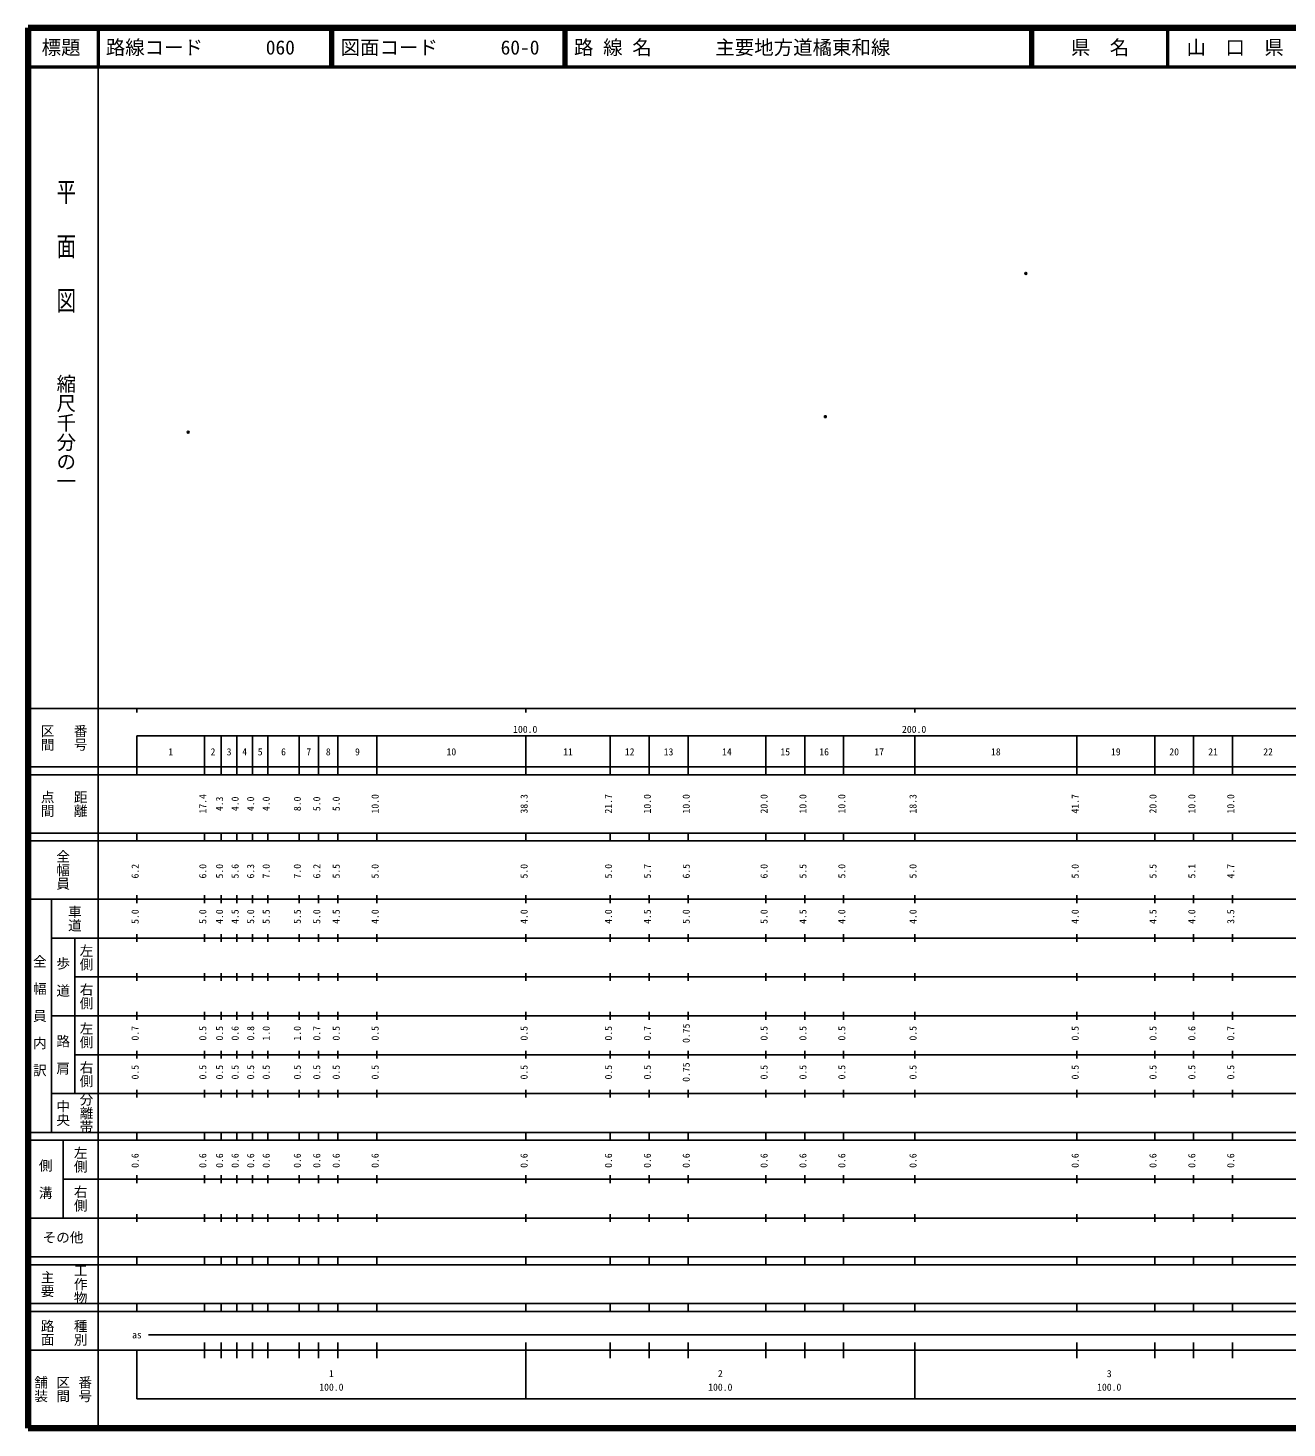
# Model space of a CAD drawing. Units: millimetres on the paper. Extents: x 40 to 680, y 20 to 380.
# Drawn here: x 40 to 363.7, y 20 to 380 of the extents above; entities that cross this region are included whole.
import ezdxf
from ezdxf.enums import TextEntityAlignment as Align

# ---------------------------------------------------------------- set-up
doc = ezdxf.new("R2010")
doc.units = ezdxf.units.MM
doc.header["$PDMODE"] = 32
doc.header["$PDSIZE"] = 0.5
doc.layers.add('M-OTRS', color=6, linetype='Continuous')
doc.layers.add('M-TTL-TXT', color=7, linetype='Continuous')
for name, color, linetype, lineweight in [('M-TTL', 2, 'Continuous', 140), ('M-TTL-BAND', 7, 'Continuous', 25), ('M-TTL-LINE', 7, 'Continuous', 50)]:
    doc.layers.add(name, color=color, linetype=linetype, lineweight=lineweight)
doc.styles.add('@ＭＳ ゴシック', font='')
doc.styles.add('ＭＳ ゴシック', font='')
doc.styles.get('@ＭＳ ゴシック').set_extended_font_data('@MS Gothic')
doc.styles.get('ＭＳ ゴシック').set_extended_font_data('MS Gothic')

msp = doc.modelspace()

# ---------------------------------------------------------------- linework, layer by layer
at = {"layer": 'M-OTRS'}
for p in [(296.586, 316.898), (245.009, 280.052), (81.19, 276.056)]:
    msp.add_point(p, dxfattribs=at)
at = {"layer": 'M-TTL'}
for p, q in [((40, 380), (40, 20)), ((680, 380), (40, 380)), ((40, 20), (680, 20))]:
    msp.add_line(p, q, dxfattribs=at)
at = {"layer": 'M-TTL-BAND'}
for p, q in [((58, 370), (58, 20)), ((40, 205), (579, 205)), ((68, 205), (68, 204)), ((168, 205), (168, 204)), ((268, 205), (268, 204)), ((68, 198), (579, 198)), ((68, 198), (68, 188)), ((85.4, 188), (85.4, 198)), ((89.7, 188), (89.7, 198)), ((93.7, 188), (93.7, 198)), ((97.7, 188), (97.7, 198)), ((101.7, 188), (101.7, 198)), ((109.7, 188), (109.7, 198)), ((114.7, 188), (114.7, 198)), ((119.7, 188), (119.7, 198)), ((129.7, 188), (129.7, 198)), ((168, 188), (168, 198)), ((189.7, 188), (189.7, 198)), ((199.7, 188), (199.7, 198)), ((209.7, 188), (209.7, 198)), ((229.7, 188), (229.7, 198)), ((239.7, 188), (239.7, 198)), ((249.7, 188), (249.7, 198)), ((268, 188), (268, 198)), ((309.7, 188), (309.7, 198)), ((329.7, 188), (329.7, 198)), ((339.7, 188), (339.7, 198)), ((349.7, 188), (349.7, 198)), ((40, 190), (579, 190)), ((40, 188), (579, 188)), ((40, 173), (579, 173)), ((68, 171), (68, 173)), ((85.4, 171), (85.4, 173)), ((89.7, 171), (89.7, 173)), ((93.7, 171), (93.7, 173)), ((97.7, 171), (97.7, 173)), ((101.7, 171), (101.7, 173)), ((109.7, 171), (109.7, 173)), ((114.7, 171), (114.7, 173)), ((119.7, 171), (119.7, 173)), ((129.7, 171), (129.7, 173)), ((168, 171), (168, 173)), ((189.7, 171), (189.7, 173)), ((199.7, 171), (199.7, 173)), ((209.7, 171), (209.7, 173)), ((229.7, 171), (229.7, 173)), ((239.7, 171), (239.7, 173)), ((249.7, 171), (249.7, 173)), ((268, 171), (268, 173)), ((309.7, 171), (309.7, 173)), ((329.7, 171), (329.7, 173)), ((339.7, 171), (339.7, 173)), ((349.7, 171), (349.7, 173)), ((40, 171), (579, 171)), ((40, 156), (579, 156)), ((46, 96), (46, 156)), ((68, 155), (68, 157)), ((85.4, 155), (85.4, 157)), ((89.7, 155), (89.7, 157)), ((93.7, 155), (93.7, 157)), ((97.7, 155), (97.7, 157)), ((101.7, 155), (101.7, 157)), ((109.7, 155), (109.7, 157)), ((114.7, 155), (114.7, 157)), ((119.7, 155), (119.7, 157)), ((129.7, 155), (129.7, 157)), ((168, 155), (168, 157)), ((189.7, 155), (189.7, 157)), ((199.7, 155), (199.7, 157)), ((209.7, 155), (209.7, 157)), ((229.7, 155), (229.7, 157)), ((239.7, 155), (239.7, 157)), ((249.7, 155), (249.7, 157)), ((268, 155), (268, 157)), ((309.7, 155), (309.7, 157)), ((329.7, 155), (329.7, 157)), ((339.7, 155), (339.7, 157)), ((349.7, 155), (349.7, 157)), ((46, 146), (579, 146)), ((52, 146), (52, 106)), ((68, 145), (68, 147)), ((85.4, 145), (85.4, 147)), ((89.7, 145), (89.7, 147)), ((93.7, 145), (93.7, 147)), ((97.7, 145), (97.7, 147)), ((101.7, 145), (101.7, 147)), ((109.7, 145), (109.7, 147)), ((114.7, 145), (114.7, 147)), ((119.7, 145), (119.7, 147)), ((129.7, 145), (129.7, 147)), ((168, 145), (168, 147)), ((189.7, 145), (189.7, 147)), ((199.7, 145), (199.7, 147)), ((209.7, 145), (209.7, 147)), ((229.7, 145), (229.7, 147)), ((239.7, 145), (239.7, 147)), ((249.7, 145), (249.7, 147)), ((268, 145), (268, 147)), ((309.7, 145), (309.7, 147)), ((329.7, 145), (329.7, 147)), ((339.7, 145), (339.7, 147)), ((349.7, 145), (349.7, 147)), ((68, 135), (68, 137)), ((85.4, 135), (85.4, 137)), ((89.7, 135), (89.7, 137)), ((93.7, 135), (93.7, 137)), ((97.7, 135), (97.7, 137)), ((101.7, 135), (101.7, 137)), ((109.7, 135), (109.7, 137)), ((114.7, 135), (114.7, 137)), ((119.7, 135), (119.7, 137)), ((129.7, 135), (129.7, 137)), ((168, 135), (168, 137)), ((189.7, 135), (189.7, 137)), ((199.7, 135), (199.7, 137)), ((209.7, 135), (209.7, 137)), ((229.7, 135), (229.7, 137)), ((239.7, 135), (239.7, 137)), ((249.7, 135), (249.7, 137)), ((268, 135), (268, 137)), ((309.7, 135), (309.7, 137)), ((329.7, 135), (329.7, 137)), ((339.7, 135), (339.7, 137)), ((349.7, 135), (349.7, 137)), ((52, 136), (579, 136)), ((46, 126), (579, 126)), ((68, 125), (68, 127)), ((85.4, 125), (85.4, 127)), ((89.7, 125), (89.7, 127)), ((93.7, 125), (93.7, 127)), ((97.7, 125), (97.7, 127)), ((101.7, 125), (101.7, 127)), ((109.7, 125), (109.7, 127)), ((114.7, 125), (114.7, 127)), ((119.7, 125), (119.7, 127)), ((129.7, 125), (129.7, 127)), ((168, 125), (168, 127)), ((189.7, 125), (189.7, 127)), ((199.7, 125), (199.7, 127)), ((209.7, 125), (209.7, 127)), ((229.7, 125), (229.7, 127)), ((239.7, 125), (239.7, 127)), ((249.7, 125), (249.7, 127)), ((268, 125), (268, 127)), ((309.7, 125), (309.7, 127)), ((329.7, 125), (329.7, 127)), ((339.7, 125), (339.7, 127)), ((349.7, 125), (349.7, 127)), ((52, 116), (579, 116)), ((68, 115), (68, 117)), ((85.4, 115), (85.4, 117)), ((89.7, 115), (89.7, 117)), ((93.7, 115), (93.7, 117)), ((97.7, 115), (97.7, 117)), ((101.7, 115), (101.7, 117)), ((109.7, 115), (109.7, 117)), ((114.7, 115), (114.7, 117)), ((119.7, 115), (119.7, 117)), ((129.7, 115), (129.7, 117)), ((168, 115), (168, 117)), ((189.7, 115), (189.7, 117)), ((199.7, 115), (199.7, 117)), ((209.7, 115), (209.7, 117)), ((229.7, 115), (229.7, 117)), ((239.7, 115), (239.7, 117)), ((249.7, 115), (249.7, 117)), ((268, 115), (268, 117)), ((309.7, 115), (309.7, 117)), ((329.7, 115), (329.7, 117)), ((339.7, 115), (339.7, 117)), ((349.7, 115), (349.7, 117)), ((46, 106), (579, 106)), ((68, 105), (68, 107)), ((85.4, 105), (85.4, 107)), ((89.7, 105), (89.7, 107)), ((93.7, 105), (93.7, 107)), ((97.7, 105), (97.7, 107)), ((101.7, 105), (101.7, 107)), ((109.7, 105), (109.7, 107)), ((114.7, 105), (114.7, 107)), ((119.7, 105), (119.7, 107)), ((129.7, 105), (129.7, 107)), ((168, 105), (168, 107)), ((189.7, 105), (189.7, 107)), ((199.7, 105), (199.7, 107)), ((209.7, 105), (209.7, 107)), ((229.7, 105), (229.7, 107)), ((239.7, 105), (239.7, 107)), ((249.7, 105), (249.7, 107)), ((268, 105), (268, 107)), ((309.7, 105), (309.7, 107)), ((329.7, 105), (329.7, 107)), ((339.7, 105), (339.7, 107)), ((349.7, 105), (349.7, 107)), ((40, 96), (579, 96)), ((40, 94), (579, 94)), ((49, 94), (49, 74)), ((68, 94), (68, 96)), ((85.4, 94), (85.4, 96)), ((89.7, 94), (89.7, 96)), ((93.7, 94), (93.7, 96)), ((97.7, 94), (97.7, 96)), ((101.7, 94), (101.7, 96)), ((109.7, 94), (109.7, 96)), ((114.7, 94), (114.7, 96)), ((119.7, 94), (119.7, 96)), ((129.7, 94), (129.7, 96)), ((168, 94), (168, 96)), ((189.7, 94), (189.7, 96)), ((199.7, 94), (199.7, 96)), ((209.7, 94), (209.7, 96)), ((229.7, 94), (229.7, 96)), ((239.7, 94), (239.7, 96)), ((249.7, 94), (249.7, 96)), ((268, 94), (268, 96)), ((309.7, 94), (309.7, 96)), ((329.7, 94), (329.7, 96)), ((339.7, 94), (339.7, 96)), ((349.7, 94), (349.7, 96)), ((49, 84), (579, 84)), ((68, 83), (68, 85)), ((85.4, 83), (85.4, 85)), ((89.7, 83), (89.7, 85)), ((93.7, 83), (93.7, 85)), ((97.7, 83), (97.7, 85)), ((101.7, 83), (101.7, 85)), ((109.7, 83), (109.7, 85)), ((114.7, 83), (114.7, 85)), ((119.7, 83), (119.7, 85)), ((129.7, 83), (129.7, 85)), ((168, 83), (168, 85)), ((189.7, 83), (189.7, 85)), ((199.7, 83), (199.7, 85)), ((209.7, 83), (209.7, 85)), ((229.7, 83), (229.7, 85)), ((239.7, 83), (239.7, 85)), ((249.7, 83), (249.7, 85)), ((268, 83), (268, 85)), ((309.7, 83), (309.7, 85)), ((329.7, 83), (329.7, 85)), ((339.7, 83), (339.7, 85)), ((349.7, 83), (349.7, 85)), ((40, 74), (579, 74)), ((68, 73), (68, 75)), ((85.4, 73), (85.4, 75)), ((89.7, 73), (89.7, 75)), ((93.7, 73), (93.7, 75)), ((97.7, 73), (97.7, 75)), ((101.7, 73), (101.7, 75)), ((109.7, 73), (109.7, 75)), ((114.7, 73), (114.7, 75)), ((119.7, 73), (119.7, 75)), ((129.7, 73), (129.7, 75)), ((168, 73), (168, 75)), ((189.7, 73), (189.7, 75)), ((199.7, 73), (199.7, 75)), ((209.7, 73), (209.7, 75)), ((229.7, 73), (229.7, 75)), ((239.7, 73), (239.7, 75)), ((249.7, 73), (249.7, 75)), ((268, 73), (268, 75)), ((309.7, 73), (309.7, 75)), ((329.7, 73), (329.7, 75)), ((339.7, 73), (339.7, 75)), ((349.7, 73), (349.7, 75)), ((40, 64), (579, 64)), ((40, 62), (579, 62)), ((68, 62), (68, 64)), ((85.4, 62), (85.4, 64)), ((89.7, 62), (89.7, 64)), ((93.7, 62), (93.7, 64)), ((97.7, 62), (97.7, 64)), ((101.7, 62), (101.7, 64)), ((109.7, 62), (109.7, 64)), ((114.7, 62), (114.7, 64)), ((119.7, 62), (119.7, 64)), ((129.7, 62), (129.7, 64)), ((168, 62), (168, 64)), ((189.7, 62), (189.7, 64)), ((199.7, 62), (199.7, 64)), ((209.7, 62), (209.7, 64)), ((229.7, 62), (229.7, 64)), ((239.7, 62), (239.7, 64)), ((249.7, 62), (249.7, 64)), ((268, 62), (268, 64)), ((309.7, 62), (309.7, 64)), ((329.7, 62), (329.7, 64)), ((339.7, 62), (339.7, 64)), ((349.7, 62), (349.7, 64)), ((40, 52), (579, 52)), ((68, 50), (68, 52)), ((85.4, 50), (85.4, 52)), ((89.7, 50), (89.7, 52)), ((93.7, 50), (93.7, 52)), ((97.7, 50), (97.7, 52)), ((101.7, 50), (101.7, 52)), ((109.7, 50), (109.7, 52)), ((114.7, 50), (114.7, 52)), ((119.7, 50), (119.7, 52)), ((129.7, 50), (129.7, 52)), ((168, 50), (168, 52)), ((189.7, 50), (189.7, 52)), ((199.7, 50), (199.7, 52)), ((209.7, 50), (209.7, 52)), ((229.7, 50), (229.7, 52)), ((239.7, 50), (239.7, 52)), ((249.7, 50), (249.7, 52)), ((268, 50), (268, 52)), ((309.7, 50), (309.7, 52)), ((329.7, 50), (329.7, 52)), ((339.7, 50), (339.7, 52)), ((349.7, 50), (349.7, 52)), ((40, 50), (579, 50)), ((71, 44), (573, 44)), ((40, 40), (579, 40)), ((68, 40), (68, 27.5)), ((85.4, 38), (85.4, 42)), ((89.7, 38), (89.7, 42)), ((93.7, 38), (93.7, 42)), ((97.7, 38), (97.7, 42)), ((101.7, 38), (101.7, 42)), ((109.7, 38), (109.7, 42)), ((114.7, 38), (114.7, 42)), ((119.7, 38), (119.7, 42)), ((129.7, 38), (129.7, 42)), ((168, 27.5), (168, 42)), ((189.7, 38), (189.7, 42)), ((199.7, 38), (199.7, 42)), ((209.7, 38), (209.7, 42)), ((229.7, 38), (229.7, 42)), ((239.7, 38), (239.7, 42)), ((249.7, 38), (249.7, 42)), ((268, 27.5), (268, 42)), ((309.7, 38), (309.7, 42)), ((329.7, 38), (329.7, 42)), ((339.7, 38), (339.7, 42)), ((349.7, 38), (349.7, 42)), ((68, 27.5), (579, 27.5))]:
    msp.add_line(p, q, dxfattribs=at)
at = {"layer": 'M-TTL-LINE'}
for p, q in [((58, 380), (58, 370)), ((117.75, 380), (117.75, 370)), ((118.25, 380), (118.25, 370)), ((177.75, 380), (177.75, 370)), ((178.25, 380), (178.25, 370)), ((297.75, 380), (297.75, 370)), ((298.25, 380), (298.25, 370)), ((333, 380), (333, 370)), ((40, 370), (680, 370))]:
    msp.add_line(p, q, dxfattribs=at)

# ---------------------------------------------------------------- texts
at = {"layer": 'M-TTL-BAND', "style": '@ＭＳ ゴシック', "width": 1.4}
msp.add_text('平  面  図', height=3.666, rotation=270, dxfattribs=at).set_placement((49.777, 306.475), align=Align.MIDDLE_RIGHT)
at = {"layer": 'M-TTL-BAND', "style": '@ＭＳ ゴシック'}
msp.add_text('縮尺千分の一', height=3.666, rotation=270, dxfattribs=at).set_placement((49.777, 261.03), align=Align.MIDDLE_RIGHT)
for s, p in [('区間', (45, 197.5)), ('番号', (53.5, 197.5)), ('点間', (45, 180.5)), ('距離', (53.5, 180.5)), ('全幅員', (49, 163.5)), ('車道', (52, 151)), ('左側', (55, 141)), ('全\u3000幅\u3000員\u3000内\u3000訳', (43, 126)), ('歩\u3000道', (49, 136)), ('右側', (55, 131)), ('左側', (55, 121)), ('路\u3000肩', (49, 116)), ('右側', (55, 111)), ('分離帯', (55, 101)), ('中央', (49, 101)), ('左側', (53.5, 89)), ('側\u3000溝', (44.5, 84)), ('右側', (53.5, 79)), ('工作物', (53.5, 57)), ('主要', (45, 57)), ('路面', (45, 44.5)), ('種別', (53.5, 44.5)), ('舗装', (43.333, 30)), ('区間', (49, 30)), ('番号', (54.667, 30))]:
    msp.add_text(s, height=2.566, rotation=270, dxfattribs=at).set_placement(p, align=Align.MIDDLE_CENTER)
at = {"layer": 'M-TTL-BAND', "style": 'ＭＳ ゴシック'}
for s, p in [('100.0', (167.844, 198.195)), ('200.0', (267.844, 198.195)), ('1', (76.7, 192.405)), ('2', (87.55, 192.405)), ('3', (91.7, 192.405)), ('4', (95.7, 192.405)), ('5', (99.7, 192.405)), ('6', (105.7, 192.405)), ('7', (112.2, 192.405)), ('8', (117.2, 192.405)), ('9', (124.7, 192.405)), ('10', (148.85, 192.405)), ('11', (178.85, 192.405)), ('12', (194.7, 192.405)), ('13', (204.7, 192.405)), ('14', (219.7, 192.405)), ('15', (234.7, 192.405)), ('16', (244.7, 192.405)), ('17', (258.85, 192.405)), ('18', (288.85, 192.405)), ('19', (319.7, 192.405)), ('20', (334.7, 192.405)), ('21', (344.7, 192.405)), ('22', (358.85, 192.405)), ('as', (68, 42.5)), ('1', (118, 32.523)), ('2', (218, 32.523)), ('3', (318, 32.523)), ('100.0', (118, 29.033)), ('100.0', (218, 29.033)), ('100.0', (318, 29.033))]:
    msp.add_text(s, height=1.833, dxfattribs=at).set_placement(p, align=Align.BOTTOM_CENTER)
for s, p in [('17.4', (86.4, 180.5)), ('4.3', (90.7, 180.5)), ('4.0', (94.7, 180.5)), ('4.0', (98.7, 180.5)), ('4.0', (102.7, 180.5)), ('8.0', (110.7, 180.5)), ('5.0', (115.7, 180.5)), ('5.0', (120.7, 180.5)), ('10.0', (130.7, 180.5)), ('38.3', (169, 180.5)), ('21.7', (190.7, 180.5)), ('10.0', (200.7, 180.5)), ('10.0', (210.7, 180.5)), ('20.0', (230.7, 180.5)), ('10.0', (240.7, 180.5)), ('10.0', (250.7, 180.5)), ('18.3', (269, 180.5)), ('41.7', (310.7, 180.5)), ('20.0', (330.7, 180.5)), ('10.0', (340.7, 180.5)), ('10.0', (350.7, 180.5)), ('6.2', (69, 163.174)), ('6.0', (86.4, 163.174)), ('5.0', (90.7, 163.174)), ('5.6', (94.7, 163.174)), ('6.3', (98.7, 163.174)), ('7.0', (102.7, 163.174)), ('7.0', (110.7, 163.174)), ('6.2', (115.7, 163.174)), ('5.5', (120.7, 163.174)), ('5.0', (130.7, 163.174)), ('5.0', (169, 163.174)), ('5.0', (190.7, 163.174)), ('5.7', (200.7, 163.174)), ('6.5', (210.7, 163.174)), ('6.0', (230.7, 163.174)), ('5.5', (240.7, 163.174)), ('5.0', (250.7, 163.174)), ('5.0', (269, 163.174)), ('5.0', (310.7, 163.174)), ('5.5', (330.7, 163.174)), ('5.1', (340.7, 163.174)), ('4.7', (350.7, 163.174)), ('5.0', (69, 151.5)), ('5.0', (86.4, 151.5)), ('4.0', (90.7, 151.5)), ('4.5', (94.7, 151.5)), ('5.0', (98.7, 151.5)), ('5.5', (102.7, 151.5)), ('5.5', (110.7, 151.5)), ('5.0', (115.7, 151.5)), ('4.5', (120.7, 151.5)), ('4.0', (130.7, 151.5)), ('4.0', (169, 151.5)), ('4.0', (190.7, 151.5)), ('4.5', (200.7, 151.5)), ('5.0', (210.7, 151.5)), ('5.0', (230.7, 151.5)), ('4.5', (240.7, 151.5)), ('4.0', (250.7, 151.5)), ('4.0', (269, 151.5)), ('4.0', (310.7, 151.5)), ('4.5', (330.7, 151.5)), ('4.0', (340.7, 151.5)), ('3.5', (350.7, 151.5)), ('0.7', (69, 121.5)), ('0.5', (86.4, 121.5)), ('0.5', (90.7, 121.5)), ('0.6', (94.7, 121.5)), ('0.8', (98.7, 121.5)), ('1.0', (102.7, 121.5)), ('1.0', (110.7, 121.5)), ('0.7', (115.7, 121.5)), ('0.5', (120.7, 121.5)), ('0.5', (130.7, 121.5)), ('0.5', (169, 121.5)), ('0.5', (190.7, 121.5)), ('0.7', (200.7, 121.5)), ('0.75', (210.7, 121.5)), ('0.5', (230.7, 121.5)), ('0.5', (240.7, 121.5)), ('0.5', (250.7, 121.5)), ('0.5', (269, 121.5)), ('0.5', (310.7, 121.5)), ('0.5', (330.7, 121.5)), ('0.6', (340.7, 121.5)), ('0.7', (350.7, 121.5)), ('0.5', (69, 111.5)), ('0.5', (86.4, 111.5)), ('0.5', (90.7, 111.5)), ('0.5', (94.7, 111.5)), ('0.5', (98.7, 111.5)), ('0.5', (102.7, 111.5)), ('0.5', (110.7, 111.5)), ('0.5', (115.7, 111.5)), ('0.5', (120.7, 111.5)), ('0.5', (130.7, 111.5)), ('0.5', (169, 111.5)), ('0.5', (190.7, 111.5)), ('0.5', (200.7, 111.5)), ('0.75', (210.7, 111.5)), ('0.5', (230.7, 111.5)), ('0.5', (240.7, 111.5)), ('0.5', (250.7, 111.5)), ('0.5', (269, 111.5)), ('0.5', (310.7, 111.5)), ('0.5', (330.7, 111.5)), ('0.5', (340.7, 111.5)), ('0.5', (350.7, 111.5)), ('0.6', (69, 88.764)), ('0.6', (86.4, 88.764)), ('0.6', (90.7, 88.764)), ('0.6', (94.7, 88.764)), ('0.6', (98.7, 88.764)), ('0.6', (102.7, 88.764)), ('0.6', (110.7, 88.764)), ('0.6', (115.7, 88.764)), ('0.6', (120.7, 88.764)), ('0.6', (130.7, 88.764)), ('0.6', (169, 88.764)), ('0.6', (190.7, 88.764)), ('0.6', (200.7, 88.764)), ('0.6', (210.7, 88.764)), ('0.6', (230.7, 88.764)), ('0.6', (240.7, 88.764)), ('0.6', (250.7, 88.764)), ('0.6', (269, 88.764)), ('0.6', (310.7, 88.764)), ('0.6', (330.7, 88.764)), ('0.6', (340.7, 88.764)), ('0.6', (350.7, 88.764))]:
    msp.add_text(s, height=1.833, rotation=90, dxfattribs=at).set_placement(p, align=Align.BOTTOM_CENTER)
msp.add_text('その他', height=2.566, dxfattribs=at).set_placement((49, 69), align=Align.MIDDLE_CENTER)
at = {"layer": 'M-TTL-TXT', "style": 'ＭＳ ゴシック'}
for s, p in [('標題', (48.5, 375)), ('県\u3000名', (315.625, 375)), ('山\u3000口\u3000県', (350.375, 375))]:
    msp.add_text(s, height=3.666, dxfattribs=at).set_placement(p, align=Align.MIDDLE_CENTER)
for s, p in [('路線コード', (60, 375)), ('060', (101.142, 375)), ('図面コード', (120.38, 375)), ('60-0', (161.521, 375)), ('路 線 名', (180.38, 375)), ('主要地方道橘東和線', (216.734, 375))]:
    msp.add_text(s, height=3.666, dxfattribs=at).set_placement(p, align=Align.MIDDLE_LEFT)

doc.saveas('drawing.dxf')
